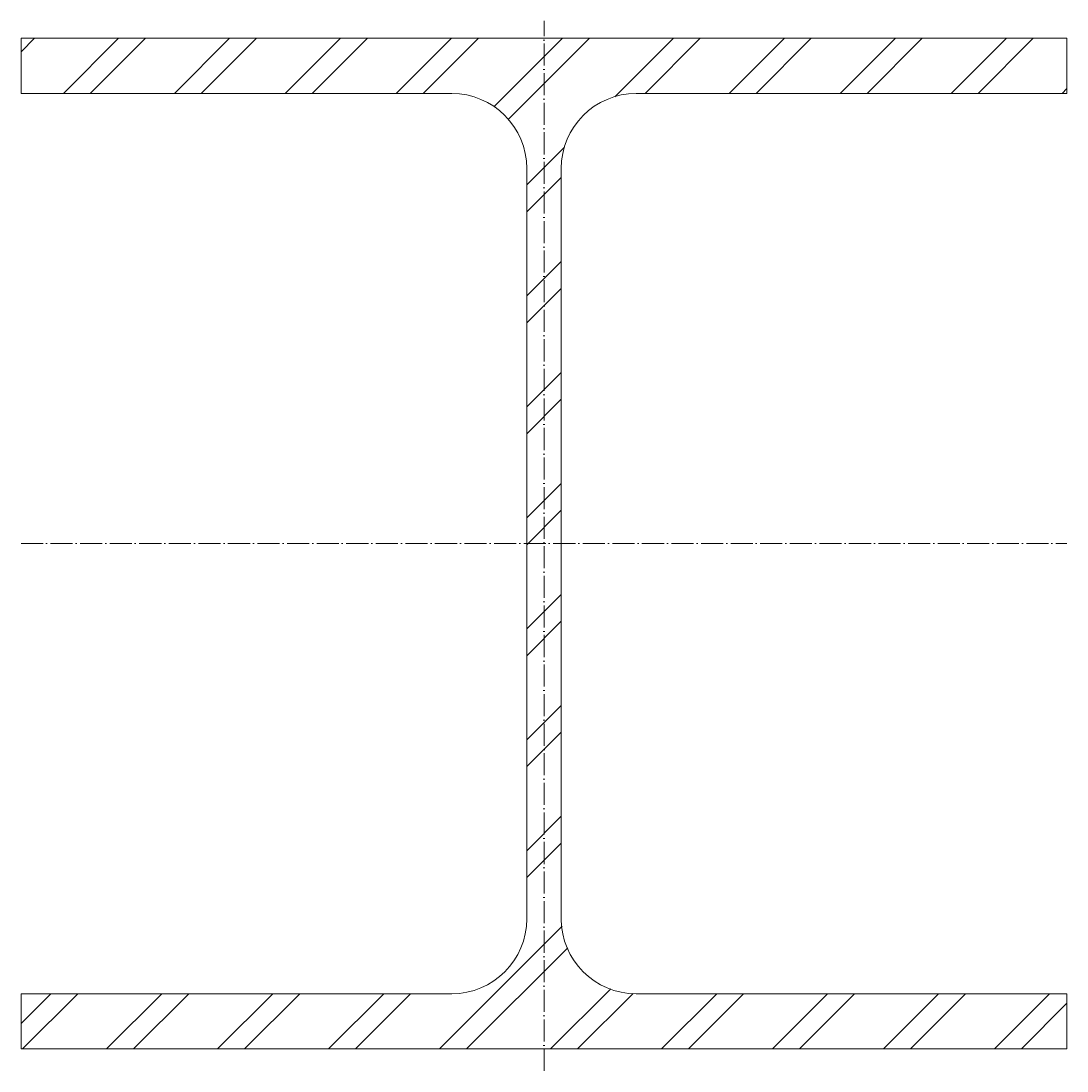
# Model space of a CAD drawing. Header units: metres. Extents: x -119 to 118, y -120 to 118.
import ezdxf

# ---------------------------------------------------------------- set-up
doc = ezdxf.new("R2010")
doc.units = ezdxf.units.M
doc.linetypes.add('MV_hartlijn_staal', pattern=[6.6, 5, -0.8, 0, -0.8])
doc.layers.add('A-DETL-GENF', color=92, linetype='Continuous', lineweight=18)

# ---------------------------------------------------------------- blocks, each defined once
blk = doc.blocks.new('28 Staalprofielen DIN_DIE_DILl 2d - DIE24-4447750-00_0 Basismaterialen')
at = {"layer": 'A-DETL-GENF', "lineweight": 13}
h = blk.add_hatch(dxfattribs=at)
h.set_pattern_fill('FP_530', color=256, style=0, pattern_type=2)
h.set_pattern_definition([(225, (766.631, 3561.344), (12.57236, -12.57236), []), (225, (766.631, 3542.294), (12.57236, -12.57236), [])])
h.paths.add_polyline_path([(-118.5, 114.5), (-118.5, 102), (-20.9, 102), (-16.5, 101.42), (-12.4, 99.72), (-8.88, 97.02), (-6.18, 93.5), (-4.48, 89.4), (-3.9, 85), (-3.9, -85), (-4.48, -89.4), (-6.18, -93.5), (-8.88, -97.02), (-12.4, -99.72), (-16.5, -101.42), (-20.9, -102), (-118.5, -102), (-118.5, -114.5), (118.5, -114.5), (118.5, -102), (20.9, -102), (16.5, -101.42), (12.4, -99.72), (8.88, -97.02), (6.18, -93.5), (4.48, -89.4), (3.9, -85), (3.9, 85), (4.48, 89.4), (6.18, 93.5), (8.88, 97.02), (12.4, 99.72), (16.5, 101.42), (20.9, 102), (118.5, 102), (118.5, 114.5)])
at = {"layer": 'A-DETL-GENF', "linetype": 'MV_hartlijn_staal', "lineweight": 13}
for p, q in [((0, -119.5), (0, 118.42)), ((-118.5, 0), (118.5, 0))]:
    blk.add_line(p, q, dxfattribs=at)
at = {"layer": 'A-DETL-GENF'}
for p, q in [((118.5, 114.5), (-118.5, 114.5)), ((-118.5, 114.5), (-118.5, 102)), ((118.5, 114.5), (-118.5, 114.5)), ((-118.5, 114.5), (-118.5, 102)), ((118.5, 102), (118.5, 114.5)), ((118.5, 114.5), (118.5, 102)), ((-118.5, 102), (-20.9, 102)), ((-118.5, 102), (-20.9, 102)), ((20.9, 102), (118.5, 102)), ((118.5, 102), (20.9, 102)), ((-3.9, 85), (-3.9, -85)), ((-3.9, -85), (-3.9, 85)), ((3.9, -85), (3.9, 85)), ((3.9, -85), (3.9, 85)), ((-20.9, -102), (-118.5, -102)), ((-118.5, -102), (-118.5, -114.5)), ((-118.5, -114.5), (-118.5, -102)), ((-118.5, -102), (-20.9, -102)), ((118.5, -102), (20.9, -102)), ((118.5, -102), (20.9, -102)), ((118.5, -114.5), (118.5, -102)), ((118.5, -114.5), (118.5, -102)), ((-118.5, -114.5), (118.5, -114.5)), ((118.5, -114.5), (-118.5, -114.5))]:
    blk.add_line(p, q, dxfattribs=at)
for centre, start, end in [((-20.9, 85), 360, 90), ((-20.9, 85), 360, 90), ((20.9, 85), 90, 180), ((20.9, 85), 90, 180), ((-20.9, -85), 270, 360), ((-20.9, -85), 270, 0), ((20.9, -85), 180, 270), ((20.9, -85), 180, 270)]:
    blk.add_arc(centre, 17, start, end, dxfattribs=at)

msp = doc.modelspace()

# ---------------------------------------------------------------- block references
msp.add_blockref('28 Staalprofielen DIN_DIE_DILl 2d - DIE24-4447750-00_0 Basismaterialen', (0, 0))

doc.saveas('drawing.dxf')
